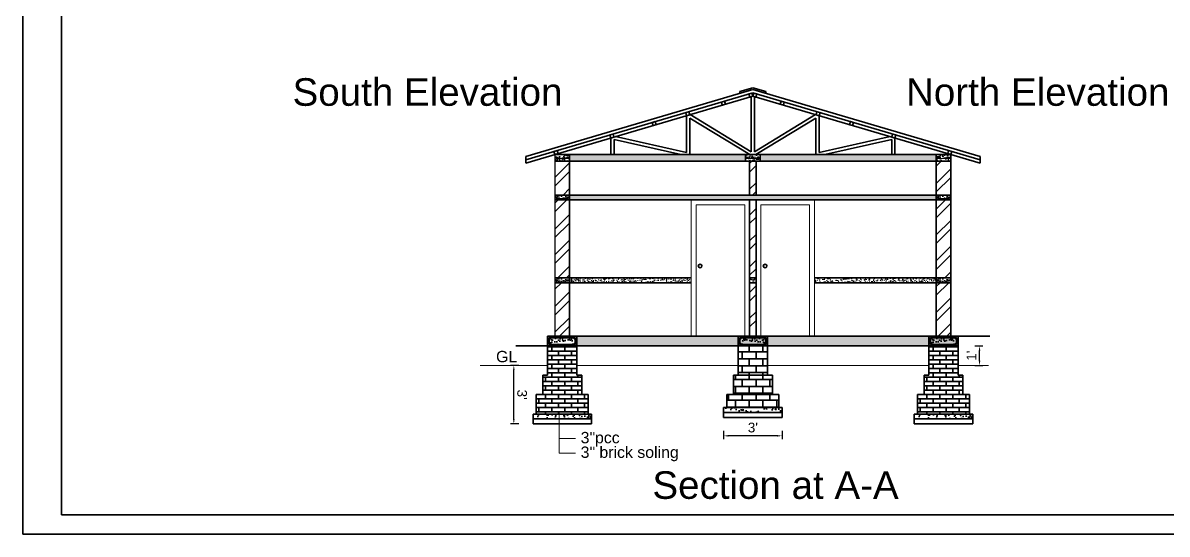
# Model space of a CAD drawing. Header units: inches. Extents: x 352533 to 378079, y -36324 to -23949.
# Drawn here: x 363425 to 364130, y -33596 to -33281 of the extents above; entities that cross this region are included whole.
import ezdxf

# ---------------------------------------------------------------- set-up
doc = ezdxf.new("R2010")
doc.units = ezdxf.units.IN
doc.header["$LTSCALE"] = 2
doc.header["$MEASUREMENT"] = 0
doc.header["$PDMODE"] = 34
doc.layers.get('0').update_dxf_attribs({"linetype": 'CONTINUOUS'})
doc.layers.get('DEFPOINTS').update_dxf_attribs({"color": 141, "linetype": 'CONTINUOUS'})
for name, color, linetype, lineweight in [('door', 20, 'CONTINUOUS', 35), ('steps', 253, 'CONTINUOUS', 20), ('WALL - A', 1, 'CONTINUOUS', 40)]:
    doc.layers.add(name, color=color, linetype=linetype, lineweight=lineweight)
doc.layers.add('Normal Wall', color=7, linetype='CONTINUOUS', lineweight=35, true_color=0xffaf89)
doc.styles.add('Lettring Text', font='arial.ttf')
doc.styles.get("Standard").update_dxf_attribs({"font": 'ARIALN.TTF'})
doc.dimstyles.new('Copy of Standard', dxfattribs={"dimtxt": 6, "dimasz": 2.875, "dimexe": 2, "dimexo": 4, "dimgap": 2, "dimtad": 1, "dimdec": 0, "dimrnd": 1, "dimzin": 0, "dimdsep": 46, "dimlunit": 4, "dimtxsty": 'Lettring Text', "dimcen": 0.1, "dimclrd": 7, "dimclre": 7, "dimclrt": 7, "dimazin": 0, "dimtfac": 0.645, "dimtdec": 0, "dimtmove": 1, "dimatfit": 0, "dimfxl": 3, "dimfxlon": 1, "dimtfillclr": 256, "dimtolj": 1, "dimtzin": 0, "dimlwd": -1, "dimlwe": -1, "dimarcsym": 2})
pattern_1 = [(50, (-55.0174, -4081.9103), (3.586300913, -0.313760675), [0.375, -4.125]), (355, (-55.0174, -4081.9103), (-0.693756668, 3.76096067), [0.3, -3.3]), (100.4514445, (-54.7186, -4081.9365), (2.892544234, 3.447199955), [0.31870096, -3.50571056]), (46.1842, (-55.0174, -4080.9103), (5.336206653, -0.827596404), [0.5625, -6.1875]), (96.6356355, (-54.573, -4080.9793), (4.67330973, 4.870593004), [0.47805171, -5.2585688]), (351.184164, (-55.0174, -4080.9103), (4.673309725, 4.870593), [0.45, -4.950000005]), (21, (-54.5174, -4081.1603), (2.98453526, -2.013094453), [0.375, -4.125]), (326, (-54.5174, -4081.1603), (1.21657666, 3.625750225), [0.3, -3.3]), (71.4514447, (-54.2687, -4081.328), (4.201111884, 1.612655764), [0.31870095, -3.50571056]), (37.5, (-55.0174, -4081.9103), (0.0607992766, 1.664469269), [0, -3.26, 0, -3.35, 0, -3.3125]), (7.5, (-55.0174, -4081.9103), (1.315347687, 1.972058559), [0, -1.91, 0, -3.185, 0, -1.2625]), (327.5, (-56.1324, -4081.9103), (2.669112181, -0.1127743587), [0, -1.25, 0, -3.9, 0, -5.175]), (317.5, (-56.6324, -4081.9103), (2.915930847, 0.500524912), [0, -1.625, 0, -2.59, 0, -3.675])]
pattern_2 = [(45, (-55.017, -4081.91), (-7.9549513, 7.9549513), []), (45, (-49.714, -4081.91), (-7.9549513, 7.9549513), [])]
pattern_3 = [(50, (299428.989, 83038.296), (5.73808146, -0.50201708), [0.6, -6.6]), (355, (299428.989, 83038.296), (-1.11001067, 6.01753707), [0.48, -5.28]), (100.4514, (299429.4673, 83038.254), (4.62807505, 5.51551634), [0.50992152, -5.6091369]), (46.1842, (299428.989, 83039.896), (8.5379284, -1.3241521), [0.9, -9.9]), (96.6356, (299429.701, 83039.786), (7.47730164, 7.79294297), [0.7648823, -8.413704]), (351.1842, (299428.989, 83039.896), (7.47729556, 7.7929488), [0.72, -7.92]), (21, (299429.789, 83039.496), (4.77525642, -3.22095113), [0.6, -6.6]), (326, (299429.789, 83039.496), (1.94652266, 5.80120036), [0.48, -5.28]), (71.4514, (299430.187, 83039.2276), (6.72178103, 2.58024397), [0.50992152, -5.6091369]), (37.5, (299428.9891, 83038.296), (0.097278843, 2.66315083), [0, -5.216, 0, -5.36, 0, -5.3]), (7.5, (299428.989, 83038.296), (2.1045563, 3.155293695), [0, -3.056, 0, -5.096, 0, -2.02]), (327.5, (299427.2051, 83038.296), (4.27057949, -0.180438974), [0, -2, 0, -6.24, 0, -8.28]), (317.5, (299426.405, 83038.296), (4.66548935, 0.80083986), [0, -2.6, 0, -4.144, 0, -5.88])]
pattern_4 = [(50, (299663.989, 83038.296), (5.73808146, -0.50201708), [0.6, -6.6]), (355, (299663.989, 83038.296), (-1.11001067, 6.01753707), [0.48, -5.28]), (100.4514, (299664.4673, 83038.254), (4.62807505, 5.51551634), [0.50992152, -5.6091369]), (46.1842, (299663.989, 83039.896), (8.5379284, -1.3241521), [0.9, -9.9]), (96.6356, (299664.701, 83039.786), (7.47730164, 7.79294297), [0.7648823, -8.413704]), (351.1842, (299663.989, 83039.896), (7.47729556, 7.7929488), [0.72, -7.92]), (21, (299664.789, 83039.496), (4.77525642, -3.22095113), [0.6, -6.6]), (326, (299664.789, 83039.496), (1.94652266, 5.80120036), [0.48, -5.28]), (71.4514, (299665.187, 83039.2276), (6.72178103, 2.58024397), [0.50992152, -5.6091369]), (37.5, (299663.9891, 83038.296), (0.097278843, 2.66315083), [0, -5.216, 0, -5.36, 0, -5.3]), (7.5, (299663.989, 83038.296), (2.1045563, 3.155293695), [0, -3.056, 0, -5.096, 0, -2.02]), (327.5, (299662.2051, 83038.296), (4.27057949, -0.180438974), [0, -2, 0, -6.24, 0, -8.28]), (317.5, (299661.405, 83038.296), (4.66548935, 0.80083986), [0, -2.6, 0, -4.144, 0, -5.88])]
pattern_5 = [(130, (428202.983, 83038.296), (-5.73808146, -0.50201708), [0.6, -6.6]), (185, (428202.983, 83038.296), (1.11001067, 6.01753707), [0.48, -5.28]), (79.5486, (428202.505, 83038.254), (-4.62807505, 5.51551634), [0.50992152, -5.6091369]), (133.8158, (428202.983, 83039.896), (-8.5379284, -1.3241521), [0.9, -9.9]), (83.3644, (428202.271, 83039.786), (-7.47730164, 7.79294297), [0.7648823, -8.413704]), (188.8158, (428202.983, 83039.896), (-7.47729556, 7.7929488), [0.72, -7.92]), (159, (428202.183, 83039.496), (-4.77525642, -3.22095113), [0.6, -6.6]), (214, (428202.183, 83039.496), (-1.94652266, 5.80120036), [0.48, -5.28]), (108.5486, (428201.785, 83039.2276), (-6.72178103, 2.58024397), [0.50992152, -5.6091369]), (142.5, (428202.983, 83038.296), (-0.097278843, 2.66315083), [0, -5.216, 0, -5.36, 0, -5.3]), (172.5, (428202.983, 83038.296), (-2.1045563, 3.155293695), [0, -3.056, 0, -5.096, 0, -2.02]), (212.5, (428204.767, 83038.296), (-4.27057949, -0.180438974), [0, -2, 0, -6.24, 0, -8.28]), (222.5, (428205.567, 83038.296), (-4.66548935, 0.80083986), [0, -2.6, 0, -4.144, 0, -5.88])]
pattern_6 = [(0, (396070.4567, 45778.9307), (0, 4.25), []), (90, (396070.457, 45778.931), (-8.5, 5e-16), [4.25, -4.25]), (90, (396074.707, 45778.931), (-8.5, 5e-16), [-4.25, 4.25])]

# ---------------------------------------------------------------- blocks, each defined once
blk = doc.blocks.new('*D89')
at = {"color": 7, "transparency": 16777216}
for p, q in [((363730.42, -33491.93), (363725.42, -33491.93)), ((363727.42, -33525.05), (363727.42, -33494.81)), ((363730.42, -33527.93), (363725.42, -33527.93))]:
    blk.add_line(p, q, dxfattribs=at)
at = {"color": 7, "linetype": 'ByBlock', "transparency": 16777216}
for points in [[(363727.9, -33494.81), (363726.94, -33494.81), (363727.42, -33491.93)], [(363727.9, -33525.05), (363726.94, -33525.05), (363727.42, -33527.93)]]:
    blk.add_solid(points, dxfattribs=at)
at = {"layer": 'DEFPOINTS', "color": 0, "linetype": 'ByBlock', "transparency": 16777216}
for p in [(363727.42, -33491.93), (363739.24, -33491.93), (363739.24, -33527.93)]:
    blk.add_point(p, dxfattribs=at)
at = {"color": 7, "linetype": 'ByBlock', "lineweight": 5, "transparency": 16777216, "insert": (363732.49, -33509.93), "char_height": 6, "attachment_point": 5, "rotation": 270.00118, "style": 'Lettring Text'}
blk.add_mtext("\\A1;3'", dxfattribs=at)
blk = doc.blocks.new('*D90')
at = {"color": 7, "transparency": 16777216}
for p, q in [((364011.45, -33479.93), (364016.45, -33479.93)), ((364014.45, -33489.06), (364014.45, -33482.8)), ((364011.45, -33491.93), (364016.45, -33491.93))]:
    blk.add_line(p, q, dxfattribs=at)
at = {"color": 7, "linetype": 'ByBlock', "transparency": 16777216}
for points in [[(364013.97, -33482.8), (364014.93, -33482.8), (364014.45, -33479.93)], [(364013.97, -33489.06), (364014.93, -33489.06), (364014.45, -33491.93)]]:
    blk.add_solid(points, dxfattribs=at)
at = {"layer": 'DEFPOINTS', "color": 0, "linetype": 'ByBlock', "transparency": 16777216}
for p in [(364001.24, -33479.93), (364014.45, -33479.93), (364001.24, -33491.93)]:
    blk.add_point(p, dxfattribs=at)
at = {"color": 7, "linetype": 'ByBlock', "lineweight": 5, "transparency": 16777216, "insert": (364009.44, -33485.93), "char_height": 6, "attachment_point": 5, "rotation": 90, "style": 'Lettring Text'}
blk.add_mtext("\\A1;1'", dxfattribs=at)
blk = doc.blocks.new('*D88')
at = {"color": 7, "transparency": 16777216}
for p, q in [((363856.74, -33532.31), (363856.74, -33537.31)), ((363892.74, -33532.31), (363892.74, -33537.31)), ((363889.86, -33535.31), (363859.61, -33535.31))]:
    blk.add_line(p, q, dxfattribs=at)
at = {"color": 7, "linetype": 'ByBlock', "transparency": 16777216}
for points in [[(363859.61, -33534.83), (363859.61, -33535.79), (363856.74, -33535.31)], [(363889.86, -33534.83), (363889.86, -33535.79), (363892.74, -33535.31)]]:
    blk.add_solid(points, dxfattribs=at)
at = {"layer": 'DEFPOINTS', "color": 0, "linetype": 'ByBlock', "transparency": 16777216}
for p in [(363856.74, -33523.93), (363892.74, -33523.93), (363856.74, -33535.31)]:
    blk.add_point(p, dxfattribs=at)
at = {"color": 7, "linetype": 'ByBlock', "lineweight": 5, "transparency": 16777216, "insert": (363874.74, -33530.25), "char_height": 6, "attachment_point": 5, "style": 'Lettring Text'}
blk.add_mtext("\\A1;3'", dxfattribs=at)

msp = doc.modelspace()

# ---------------------------------------------------------------- hatches: boundary and pattern name
at = {"linetype": 'ByBlock', "lineweight": 5}
h = msp.add_hatch(dxfattribs=at)
h.set_pattern_fill('AR-CONC', scale=0.5, style=0)
h.set_pattern_definition(pattern_1)
h.paths.add_polyline_path([(363761.74, -33361.93), (363752.74, -33361.93), (363752.74, -33365.93), (363761.74, -33365.93)])
h.paths.add_polyline_path([(363760.67, -33364.44, -0.424176), (363760.16, -33363.94, -1), (363761.15, -33363.94, -0.404321), (363760.67, -33364.44), (363753.84, -33364.44, -0.424176), (363753.32, -33363.94, -1), (363754.31, -33363.94, -0.404321), (363753.84, -33364.44)], flags=16)
h = msp.add_hatch(color=7, dxfattribs=at)
h.paths.add_polyline_path([(363753.32, -33363.94, -0.414214), (363753.82, -33363.45), (363753.99, -33363.48, -0.315664), (363754.31, -33363.94, -1)])
h.paths.add_polyline_path([(363760.48, -33363.48), (363760.65, -33363.45, -0.414214), (363761.15, -33363.94, -0.404321), (363760.67, -33364.44), (363760.64, -33364.44, -0.404321), (363760.16, -33363.94, -0.315664)])
h = msp.add_hatch(dxfattribs=at)
h.set_pattern_fill('AR-CONC', scale=0.5, style=0)
h.set_pattern_definition(pattern_1)
h.paths.add_polyline_path([(363870.24, -33361.93), (363761.74, -33361.93), (363761.74, -33365.93), (363870.24, -33365.93)])
h = msp.add_hatch(dxfattribs=at)
h.set_pattern_fill('AR-CONC', scale=0.5, style=0)
h.set_pattern_definition(pattern_1)
h.paths.add_polyline_path([(363879.24, -33361.93), (363870.24, -33361.93), (363870.24, -33365.93), (363879.24, -33365.93)])
h.paths.add_polyline_path([(363878.17, -33364.44, -0.424176), (363877.66, -33363.94, -1), (363878.65, -33363.94, -0.404321), (363878.17, -33364.44), (363871.34, -33364.44, -0.424176), (363870.82, -33363.94, -1), (363871.81, -33363.94, -0.404321), (363871.34, -33364.44)], flags=16)
h = msp.add_hatch(color=7, dxfattribs=at)
h.paths.add_polyline_path([(363870.82, -33363.94, -0.414214), (363871.32, -33363.45), (363871.49, -33363.48, -0.315664), (363871.81, -33363.94, -1)])
h.paths.add_polyline_path([(363877.98, -33363.48), (363878.15, -33363.45, -0.414214), (363878.65, -33363.94, -0.404321), (363878.17, -33364.44), (363878.14, -33364.44, -0.404321), (363877.66, -33363.94, -0.315664)])
h = msp.add_hatch(dxfattribs=at)
h.set_pattern_fill('AR-CONC', scale=0.5, style=0)
h.set_pattern_definition(pattern_1)
h.paths.add_polyline_path([(363987.74, -33365.93), (363987.74, -33361.93), (363879.24, -33361.93), (363879.24, -33365.93)])
h = msp.add_hatch(dxfattribs=at)
h.set_pattern_fill('AR-CONC', scale=0.5, style=0)
h.set_pattern_definition(pattern_1)
h.paths.add_polyline_path([(363996.74, -33361.93), (363987.74, -33361.93), (363987.74, -33365.93), (363996.74, -33365.93)])
h.paths.add_polyline_path([(363995.67, -33364.44, -0.424176), (363995.16, -33363.94, -1), (363996.15, -33363.94, -0.404321), (363995.67, -33364.44), (363988.84, -33364.44, -0.424176), (363988.32, -33363.94, -1), (363989.31, -33363.94, -0.404321), (363988.84, -33364.44)], flags=16)
h = msp.add_hatch(color=7, dxfattribs=at)
h.paths.add_polyline_path([(363988.32, -33363.94, -0.414214), (363988.82, -33363.45), (363988.99, -33363.48, -0.315664), (363989.31, -33363.94, -1)])
h.paths.add_polyline_path([(363995.48, -33363.48), (363995.65, -33363.45, -0.414214), (363996.15, -33363.94, -0.404321), (363995.67, -33364.44), (363995.64, -33364.44, -0.404321), (363995.16, -33363.94, -0.315664)])
h = msp.add_hatch(dxfattribs=at)
h.set_pattern_fill('AR-CONC', scale=0.5, style=0)
h.set_pattern_definition([(50, (317513.8108, 35417.825), (3.58630091, -0.31376067), [0.375, -4.125]), (355, (317513.8108, 35417.825), (-0.69375667, 3.76096067), [0.3, -3.3]), (100.4514, (317514.1097, 35417.799), (2.89254691, 3.44719771), [0.31870095, -3.50571056]), (46.1842, (317513.811, 35418.825), (5.33620524, -0.82759507), [0.5625, -6.1875]), (96.6356, (317514.2555, 35418.756), (4.67331353, 4.87058935), [0.47805144, -5.258565]), (351.1842, (317513.811, 35418.825), (4.67330973, 4.870593), [0.45, -4.95]), (21, (317514.3108, 35418.575), (2.98453526, -2.01309445), [0.375, -4.125]), (326, (317514.3108, 35418.575), (1.21657666, 3.62575023), [0.3, -3.3]), (71.4514, (317514.5595, 35418.4072), (4.20111314, 1.61265248), [0.31870095, -3.50571056]), (37.5, (317513.8108, 35417.825), (0.060799277, 1.66446927), [0, -3.26, 0, -3.35, 0, -3.3125]), (7.5, (317513.8108, 35417.825), (1.315347687, 1.97205856), [0, -1.91, 0, -3.185, 0, -1.2625]), (327.5, (317512.6958, 35417.825), (2.66911218, -0.112774359), [0, -1.25, 0, -3.9, 0, -5.175]), (317.5, (317512.1958, 35417.825), (2.91593085, 0.50052491), [0, -1.625, 0, -2.59, 0, -3.675])])
h.paths.add_polyline_path([(363761.74, -33386.93), (363752.74, -33386.93), (363752.74, -33389.93), (363761.74, -33389.93)])
h.paths.add_polyline_path([(363760.64, -33389.06, -0.404321), (363760.16, -33388.57, -1), (363761.15, -33388.57, -0.424176), (363760.64, -33389.06), (363753.84, -33389.06, -0.424176), (363753.32, -33388.57, -1), (363754.31, -33388.57, -0.404321), (363753.84, -33389.06)], flags=16)
h = msp.add_hatch(color=7, dxfattribs=at)
h.paths.add_polyline_path([(363761.15, -33388.57, 0.414214), (363760.65, -33388.07), (363760.48, -33388.1, 0.315664), (363760.16, -33388.57, 1)])
h.paths.add_polyline_path([(363753.99, -33388.1), (363753.82, -33388.07, 0.414214), (363753.32, -33388.57, 0.404321), (363753.8, -33389.06), (363753.84, -33389.06, 0.404321), (363754.31, -33388.57, 0.315664)])
h = msp.add_hatch(dxfattribs=at)
h.set_pattern_fill('AR-CONC', scale=0.5, style=0)
h.set_pattern_definition(pattern_1)
h.paths.add_polyline_path([(363987.74, -33389.93), (363987.74, -33386.93), (363761.74, -33386.93), (363761.74, -33389.93)])
h = msp.add_hatch(dxfattribs=at)
h.set_pattern_fill('AR-CONC', scale=0.5, style=0)
h.set_pattern_definition([(50, (317748.8108, 35417.825), (3.58630091, -0.31376067), [0.375, -4.125]), (355, (317748.8108, 35417.825), (-0.69375667, 3.76096067), [0.3, -3.3]), (100.4514, (317749.1097, 35417.799), (2.89254691, 3.44719771), [0.31870095, -3.50571056]), (46.1842, (317748.811, 35418.825), (5.33620524, -0.82759507), [0.5625, -6.1875]), (96.6356, (317749.2555, 35418.756), (4.67331353, 4.87058935), [0.47805144, -5.258565]), (351.1842, (317748.811, 35418.825), (4.67330973, 4.870593), [0.45, -4.95]), (21, (317749.3108, 35418.575), (2.98453526, -2.01309445), [0.375, -4.125]), (326, (317749.3108, 35418.575), (1.21657666, 3.62575023), [0.3, -3.3]), (71.4514, (317749.5595, 35418.4072), (4.20111314, 1.61265248), [0.31870095, -3.50571056]), (37.5, (317748.8108, 35417.825), (0.060799277, 1.66446927), [0, -3.26, 0, -3.35, 0, -3.3125]), (7.5, (317748.8108, 35417.825), (1.315347687, 1.97205856), [0, -1.91, 0, -3.185, 0, -1.2625]), (327.5, (317747.6958, 35417.825), (2.66911218, -0.112774359), [0, -1.25, 0, -3.9, 0, -5.175]), (317.5, (317747.1958, 35417.825), (2.91593085, 0.50052491), [0, -1.625, 0, -2.59, 0, -3.675])])
h.paths.add_polyline_path([(363996.74, -33386.93), (363987.74, -33386.93), (363987.74, -33389.93), (363996.74, -33389.93)])
h.paths.add_polyline_path([(363995.64, -33389.06, -0.404321), (363995.16, -33388.57, -1), (363996.15, -33388.57, -0.424176), (363995.64, -33389.06), (363988.84, -33389.06, -0.424176), (363988.32, -33388.57, -1), (363989.31, -33388.57, -0.404321), (363988.84, -33389.06)], flags=16)
h = msp.add_hatch(color=7, dxfattribs=at)
h.paths.add_polyline_path([(363996.15, -33388.57, 0.414214), (363995.65, -33388.07), (363995.48, -33388.1, 0.315664), (363995.16, -33388.57, 1)])
h.paths.add_polyline_path([(363988.99, -33388.1), (363988.82, -33388.07, 0.414214), (363988.32, -33388.57, 0.404321), (363988.8, -33389.06), (363988.84, -33389.06, 0.404321), (363989.31, -33388.57, 0.315664)])
h = msp.add_hatch(dxfattribs=at)
h.set_pattern_fill('AR-CONC', scale=0.5, style=0)
h.set_pattern_definition([(50, (317513.8108, 35366.825), (3.58630091, -0.31376067), [0.375, -4.125]), (355, (317513.8108, 35366.825), (-0.69375667, 3.76096067), [0.3, -3.3]), (100.4514, (317514.1097, 35366.799), (2.89254691, 3.44719771), [0.31870095, -3.50571056]), (46.1842, (317513.811, 35367.825), (5.33620524, -0.82759507), [0.5625, -6.1875]), (96.6356, (317514.2555, 35367.756), (4.67331353, 4.87058935), [0.47805144, -5.258565]), (351.1842, (317513.811, 35367.825), (4.67330973, 4.870593), [0.45, -4.95]), (21, (317514.3108, 35367.575), (2.98453526, -2.01309445), [0.375, -4.125]), (326, (317514.3108, 35367.575), (1.21657666, 3.62575023), [0.3, -3.3]), (71.4514, (317514.5595, 35367.4072), (4.20111314, 1.61265248), [0.31870095, -3.50571056]), (37.5, (317513.8108, 35366.825), (0.060799277, 1.66446927), [0, -3.26, 0, -3.35, 0, -3.3125]), (7.5, (317513.8108, 35366.825), (1.315347687, 1.97205856), [0, -1.91, 0, -3.185, 0, -1.2625]), (327.5, (317512.6958, 35366.825), (2.66911218, -0.112774359), [0, -1.25, 0, -3.9, 0, -5.175]), (317.5, (317512.1958, 35366.825), (2.91593085, 0.50052491), [0, -1.625, 0, -2.59, 0, -3.675])])
h.paths.add_polyline_path([(363761.74, -33437.93), (363752.74, -33437.93), (363752.74, -33440.93), (363761.74, -33440.93)])
h.paths.add_polyline_path([(363760.64, -33440.06, -0.404321), (363760.16, -33439.57, -1), (363761.15, -33439.57, -0.424176), (363760.64, -33440.06), (363753.84, -33440.06, -0.424176), (363753.32, -33439.57, -1), (363754.31, -33439.57, -0.404321), (363753.84, -33440.06)], flags=16)
h = msp.add_hatch(color=7, dxfattribs=at)
h.paths.add_polyline_path([(363761.15, -33439.57, 0.414214), (363760.65, -33439.07), (363760.48, -33439.1, 0.315664), (363760.16, -33439.57, 1)])
h.paths.add_polyline_path([(363753.99, -33439.1), (363753.82, -33439.07, 0.414214), (363753.32, -33439.57, 0.404321), (363753.8, -33440.06), (363753.84, -33440.06, 0.404321), (363754.31, -33439.57, 0.315664)])
h = msp.add_hatch(dxfattribs=at)
h.set_pattern_fill('AR-CONC', scale=0.5, style=0)
h.set_pattern_definition(pattern_1)
h.paths.add_polyline_path([(363836.74, -33440.93), (363836.74, -33437.93), (363761.74, -33437.93), (363761.74, -33440.93)])
h = msp.add_hatch(dxfattribs=at)
h.set_pattern_fill('AR-CONC', scale=0.5, style=0)
h.set_pattern_definition(pattern_1)
h.paths.add_polyline_path([(363876.74, -33440.93), (363876.74, -33437.93), (363872.74, -33437.93), (363872.74, -33440.93)])
h = msp.add_hatch(dxfattribs=at)
h.set_pattern_fill('AR-CONC', scale=0.5, style=0)
h.set_pattern_definition(pattern_1)
h.paths.add_polyline_path([(363912.74, -33437.93), (363912.74, -33440.93), (363987.74, -33440.93), (363987.74, -33437.93)])
h = msp.add_hatch(dxfattribs=at)
h.set_pattern_fill('AR-CONC', scale=0.5, style=0)
h.set_pattern_definition([(50, (317748.8108, 35366.825), (3.58630091, -0.31376067), [0.375, -4.125]), (355, (317748.8108, 35366.825), (-0.69375667, 3.76096067), [0.3, -3.3]), (100.4514, (317749.1097, 35366.799), (2.89254691, 3.44719771), [0.31870095, -3.50571056]), (46.1842, (317748.811, 35367.825), (5.33620524, -0.82759507), [0.5625, -6.1875]), (96.6356, (317749.2555, 35367.756), (4.67331353, 4.87058935), [0.47805144, -5.258565]), (351.1842, (317748.811, 35367.825), (4.67330973, 4.870593), [0.45, -4.95]), (21, (317749.3108, 35367.575), (2.98453526, -2.01309445), [0.375, -4.125]), (326, (317749.3108, 35367.575), (1.21657666, 3.62575023), [0.3, -3.3]), (71.4514, (317749.5595, 35367.4072), (4.20111314, 1.61265248), [0.31870095, -3.50571056]), (37.5, (317748.8108, 35366.825), (0.060799277, 1.66446927), [0, -3.26, 0, -3.35, 0, -3.3125]), (7.5, (317748.8108, 35366.825), (1.315347687, 1.97205856), [0, -1.91, 0, -3.185, 0, -1.2625]), (327.5, (317747.6958, 35366.825), (2.66911218, -0.112774359), [0, -1.25, 0, -3.9, 0, -5.175]), (317.5, (317747.1958, 35366.825), (2.91593085, 0.50052491), [0, -1.625, 0, -2.59, 0, -3.675])])
h.paths.add_polyline_path([(363996.74, -33437.93), (363987.74, -33437.93), (363987.74, -33440.93), (363996.74, -33440.93)])
h.paths.add_polyline_path([(363995.64, -33440.06, -0.404321), (363995.16, -33439.57, -1), (363996.15, -33439.57, -0.424176), (363995.64, -33440.06), (363988.84, -33440.06, -0.424176), (363988.32, -33439.57, -1), (363989.31, -33439.57, -0.404321), (363988.84, -33440.06)], flags=16)
h = msp.add_hatch(color=7, dxfattribs=at)
h.paths.add_polyline_path([(363996.15, -33439.57, 0.414214), (363995.65, -33439.07), (363995.48, -33439.1, 0.315664), (363995.16, -33439.57, 1)])
h.paths.add_polyline_path([(363988.99, -33439.1), (363988.82, -33439.07, 0.414214), (363988.32, -33439.57, 0.404321), (363988.8, -33440.06), (363988.84, -33440.06, 0.404321), (363989.31, -33439.57, 0.315664)])
at = {"layer": 'door', "ltscale": 0.5}
h = msp.add_hatch(dxfattribs=at)
h.set_pattern_fill('AR-CONC', color=256, scale=0.8, style=0)
h.set_pattern_definition(pattern_3)
h.paths.add_polyline_path([(363766.24, -33473.93), (363748.24, -33473.93), (363748.24, -33479.93), (363766.24, -33479.93), (363766.24, -33474.88)])
h.paths.add_polyline_path([(363765.24, -33474.88), (363765.24, -33478.93), (363749.24, -33478.93), (363749.24, -33474.88), (363749.54, -33474.88, -0.049683), (363749.6, -33474.88)], flags=16)
h.paths.add_polyline_path([(363765.23, -33475.21, -1), (363764.56, -33475.21, -1)], flags=0)
h.paths.add_polyline_path([(363765.24, -33478.59, -1), (363764.57, -33478.59, -1)], flags=16)
h.paths.add_polyline_path([(363749.91, -33478.59, -1), (363749.24, -33478.59, -1)], flags=16)
h = msp.add_hatch(dxfattribs=at)
h.set_pattern_fill('AR-CONC', color=256, scale=0.8, style=0)
h.set_pattern_definition(pattern_3)
h.paths.add_polyline_path([(363765.24, -33474.88), (363749.24, -33474.88), (363749.24, -33478.93), (363765.24, -33478.93)])
h = msp.add_hatch(color=256, dxfattribs=at)
h.paths.add_polyline_path([(363749.91, -33475.21, 0.385424), (363749.6, -33474.88), (363749.54, -33474.88, 0.385424), (363749.24, -33475.21, 1)])
h.paths.add_polyline_path([(363749.24, -33478.59, 1), (363749.91, -33478.59, 1)])
h.paths.add_polyline_path([(363764.56, -33475.21, 1), (363765.23, -33475.21, 1)])
h.paths.add_polyline_path([(363764.57, -33478.59, 1), (363765.24, -33478.59, 1)])
h = msp.add_hatch(dxfattribs=at)
h.set_pattern_fill('AR-CONC', color=256, scale=0.8, style=0)
h.set_pattern_definition(pattern_5)
h.paths.add_polyline_path([(363883.74, -33473.93), (363883.74, -33479.93), (363865.74, -33479.93), (363865.74, -33474.88), (363865.74, -33473.93)])
h.paths.add_polyline_path([(363882.74, -33478.93), (363882.74, -33474.88), (363882.43, -33474.88, 0.049683), (363882.37, -33474.88), (363866.74, -33474.88), (363866.74, -33478.93)], flags=16)
h.paths.add_polyline_path([(363867.41, -33475.21, 1), (363866.74, -33475.21, 1)], flags=0)
h.paths.add_polyline_path([(363867.41, -33478.59, 1), (363866.74, -33478.59, 1)], flags=16)
h.paths.add_polyline_path([(363882.74, -33478.59, 1), (363882.07, -33478.59, 1)], flags=16)
h = msp.add_hatch(dxfattribs=at)
h.set_pattern_fill('AR-CONC', color=256, scale=0.8, style=0)
h.set_pattern_definition(pattern_5)
h.paths.add_polyline_path([(363866.74, -33474.88), (363882.74, -33474.88), (363882.74, -33478.93), (363866.74, -33478.93)])
h = msp.add_hatch(dxfattribs=at)
h.set_pattern_fill('AR-CONC', color=256, scale=0.8, style=0)
h.set_pattern_definition(pattern_4)
h.paths.add_polyline_path([(364001.24, -33473.93), (363983.24, -33473.93), (363983.24, -33479.93), (364001.24, -33479.93), (364001.24, -33474.88)])
h.paths.add_polyline_path([(364000.24, -33474.88), (364000.24, -33478.93), (363984.24, -33478.93), (363984.24, -33474.88), (363984.54, -33474.88, -0.049683), (363984.6, -33474.88)], flags=16)
h.paths.add_polyline_path([(364000.23, -33475.21, -1), (363999.56, -33475.21, -1)], flags=0)
h.paths.add_polyline_path([(364000.24, -33478.59, -1), (363999.57, -33478.59, -1)], flags=16)
h.paths.add_polyline_path([(363984.91, -33478.59, -1), (363984.24, -33478.59, -1)], flags=16)
h = msp.add_hatch(dxfattribs=at)
h.set_pattern_fill('AR-CONC', color=256, scale=0.8, style=0)
h.set_pattern_definition(pattern_4)
h.paths.add_polyline_path([(364000.24, -33474.88), (363984.24, -33474.88), (363984.24, -33478.93), (364000.24, -33478.93)])
h = msp.add_hatch(color=256, dxfattribs=at)
h.paths.add_polyline_path([(363984.91, -33475.21, 0.385424), (363984.6, -33474.88), (363984.54, -33474.88, 0.385424), (363984.24, -33475.21, 1)])
h.paths.add_polyline_path([(363984.24, -33478.59, 1), (363984.91, -33478.59, 1)])
h.paths.add_polyline_path([(363999.56, -33475.21, 1), (364000.23, -33475.21, 1)])
h.paths.add_polyline_path([(363999.57, -33478.59, 1), (364000.24, -33478.59, 1)])
h = msp.add_hatch(dxfattribs=at)
h.set_pattern_fill('AR-BRSTD', color=256)
h.set_pattern_definition([(0, (208354.9151, -6586.4984), (0, 2.667), []), (90, (208354.915, -6586.4984), (-4, 2.667), [2.667, -2.667])])
h.paths.add_polyline_path([(363766.24, -33479.93), (363748.24, -33479.93), (363748.24, -33497.93), (363766.24, -33497.93)])
h.paths.add_polyline_path([(363769.24, -33497.93), (363745.24, -33497.93), (363745.24, -33509.93), (363766.24, -33509.93), (363769.24, -33509.93)])
h.paths.add_polyline_path([(363773.24, -33509.93), (363766.24, -33509.93), (363745.24, -33509.93), (363741.24, -33509.93), (363741.24, -33521.93), (363773.24, -33521.93)])
h = msp.add_hatch(dxfattribs=at)
h.set_pattern_fill('BRICK', color=256, scale=17, style=0)
h.set_pattern_definition(pattern_6)
h.paths.add_polyline_path([(363862.74, -33497.93), (363886.74, -33497.93), (363886.74, -33509.93), (363865.74, -33509.93), (363862.74, -33509.93)])
h.paths.add_polyline_path([(363865.74, -33479.93), (363883.74, -33479.93), (363883.74, -33485.93), (363883.74, -33497.93), (363865.74, -33497.93)])
h = msp.add_hatch(dxfattribs=at)
h.set_pattern_fill('AR-BRSTD', color=256)
h.set_pattern_definition([(0, (208589.9151, -6586.4984), (0, 2.667), []), (90, (208589.915, -6586.4984), (-4, 2.667), [2.667, -2.667])])
h.paths.add_polyline_path([(364001.24, -33479.93), (363983.24, -33479.93), (363983.24, -33497.93), (364001.24, -33497.93)])
h.paths.add_polyline_path([(364004.24, -33497.93), (363980.24, -33497.93), (363980.24, -33509.93), (364001.24, -33509.93), (364004.24, -33509.93)])
h.paths.add_polyline_path([(364008.24, -33509.93), (364001.24, -33509.93), (363980.24, -33509.93), (363976.24, -33509.93), (363976.24, -33521.93), (364008.24, -33521.93)])
h = msp.add_hatch(dxfattribs=at)
h.set_pattern_fill('BRICK', color=256, scale=17, style=0)
h.set_pattern_definition(pattern_6)
h.paths.add_polyline_path([(363858.74, -33509.93), (363890.74, -33509.93), (363890.74, -33517.93), (363858.74, -33517.93)])
h = msp.add_hatch(dxfattribs=at)
h.set_pattern_fill('AR-CONC', color=256, style=0)
h.set_pattern_definition([(130, (368456.4755, 34924.9547), (-7.17260183, -0.62752135), [0.75, -8.25]), (185, (368456.4755, 34924.955), (1.3875133, 7.5219213), [0.6, -6.6]), (79.5486, (368455.878, 34924.9024), (-5.7850938, 6.8943954), [0.6374019, -7.0114211]), (133.8158, (368456.4755, 34926.955), (-10.6724105, -1.6551901), [1.125, -12.375]), (83.3644, (368455.586, 34926.817), (-9.346627, 9.7411787), [0.9561029, -10.51713]), (188.8158, (368456.475, 34926.955), (-9.3466195, 9.741186), [0.9, -9.9]), (159, (368455.4755, 34926.4547), (-5.9690705, -4.0261889), [0.75, -8.25]), (214, (368455.4755, 34926.455), (-2.4331533, 7.25150045), [0.6, -6.6]), (108.5486, (368454.978, 34926.119), (-8.4022263, 3.225305), [0.6374019, -7.0114211]), (142.5, (368456.4755, 34924.9547), (-0.12159855, 3.32893854), [0, -6.52, 0, -6.7, 0, -6.625]), (172.5, (368456.4755, 34924.9547), (-2.63069537, 3.94411712), [0, -3.82, 0, -6.37, 0, -2.525]), (212.5, (368458.7055, 34924.9547), (-5.33822436, -0.22554872), [0, -2.5, 0, -7.8, 0, -10.35]), (222.5, (368459.7055, 34924.9547), (-5.8318617, 1.00104982), [0, -3.25, 0, -5.18, 0, -7.35])])
h.paths.add_polyline_path([(363892.74, -33517.93), (363892.74, -33520.93), (363878.19, -33520.93), (363878.19, -33517.93)])
h.paths.add_polyline_path([(363878.19, -33520.93), (363856.74, -33520.93), (363856.74, -33517.93), (363878.19, -33517.93)])
h = msp.add_hatch(dxfattribs=at)
h.set_pattern_fill('AR-CONC', color=256, style=0)
h.set_pattern_definition([(50, (358989.4966, 34920.9547), (7.17260183, -0.62752135), [0.75, -8.25]), (355, (358989.4966, 34920.955), (-1.3875133, 7.5219213), [0.6, -6.6]), (100.4514, (358990.094, 34920.9024), (5.7850938, 6.8943954), [0.6374019, -7.0114211]), (46.1842, (358989.497, 34922.955), (10.6724105, -1.6551901), [1.125, -12.375]), (96.6356, (358990.386, 34922.817), (9.346627, 9.7411787), [0.9561029, -10.51713]), (351.1842, (358989.497, 34922.955), (9.3466195, 9.741186), [0.9, -9.9]), (21, (358990.4966, 34922.4547), (5.9690705, -4.0261889), [0.75, -8.25]), (326, (358990.4966, 34922.455), (2.4331533, 7.25150045), [0.6, -6.6]), (71.4514, (358990.994, 34922.119), (8.4022263, 3.225305), [0.6374019, -7.0114211]), (37.5, (358989.4966, 34920.9547), (0.12159855, 3.32893854), [0, -6.52, 0, -6.7, 0, -6.625]), (7.5, (358989.4966, 34920.9547), (2.63069537, 3.94411712), [0, -3.82, 0, -6.37, 0, -2.525]), (327.5, (358987.2666, 34920.9547), (5.33822436, -0.22554872), [0, -2.5, 0, -7.8, 0, -10.35]), (317.5, (358986.2666, 34920.9547), (5.8318617, 1.00104982), [0, -3.25, 0, -5.18, 0, -7.35])])
h.paths.add_polyline_path([(363775.24, -33521.93), (363739.24, -33521.93), (363739.24, -33524.93), (363775.24, -33524.93)])
h = msp.add_hatch(dxfattribs=at)
h.set_pattern_fill('AR-CONC', color=256, style=0)
h.set_pattern_definition([(50, (359224.4966, 34920.9547), (7.17260183, -0.62752135), [0.75, -8.25]), (355, (359224.4966, 34920.955), (-1.3875133, 7.5219213), [0.6, -6.6]), (100.4514, (359225.094, 34920.9024), (5.7850938, 6.8943954), [0.6374019, -7.0114211]), (46.1842, (359224.497, 34922.955), (10.6724105, -1.6551901), [1.125, -12.375]), (96.6356, (359225.386, 34922.817), (9.346627, 9.7411787), [0.9561029, -10.51713]), (351.1842, (359224.497, 34922.955), (9.3466195, 9.741186), [0.9, -9.9]), (21, (359225.4966, 34922.4547), (5.9690705, -4.0261889), [0.75, -8.25]), (326, (359225.4966, 34922.455), (2.4331533, 7.25150045), [0.6, -6.6]), (71.4514, (359225.994, 34922.119), (8.4022263, 3.225305), [0.6374019, -7.0114211]), (37.5, (359224.4966, 34920.9547), (0.12159855, 3.32893854), [0, -6.52, 0, -6.7, 0, -6.625]), (7.5, (359224.4966, 34920.9547), (2.63069537, 3.94411712), [0, -3.82, 0, -6.37, 0, -2.525]), (327.5, (359222.2666, 34920.9547), (5.33822436, -0.22554872), [0, -2.5, 0, -7.8, 0, -10.35]), (317.5, (359221.2666, 34920.9547), (5.8318617, 1.00104982), [0, -3.25, 0, -5.18, 0, -7.35])])
h.paths.add_polyline_path([(364010.24, -33521.93), (363974.24, -33521.93), (363974.24, -33524.93), (364010.24, -33524.93)])
at = {"layer": 'steps', "ltscale": 0.3}
h = msp.add_hatch(dxfattribs=at)
h.set_pattern_fill('AR-CONC', scale=0.8, style=0)
h.set_pattern_definition([(50, (363892.236, -33476.926), (5.73808, -0.50202), [0.6, -6.6]), (355, (363892.236, -33476.926), (-1.11, 6.01754), [0.48, -5.28]), (100.4514, (363892.714, -33476.968), (4.62807, 5.51552), [0.50992, -5.60914]), (46.184, (363892.236, -33475.326), (8.53793, -1.32415), [0.9, -9.9]), (96.636, (363892.9475, -33475.436), (7.4773, 7.79295), [0.7649, -8.4137]), (351.184, (363892.236, -33475.326), (7.4773, 7.79295), [0.72, -7.92]), (21, (363893.036, -33475.726), (4.77526, -3.22095), [0.6, -6.6]), (326, (363893.036, -33475.726), (1.94652, 5.8012), [0.48, -5.28]), (71.4514, (363893.434, -33475.9944), (6.72178, 2.58025), [0.50992, -5.60914]), (37.5, (363892.236, -33476.926), (0.09728, 2.66315), [0, -5.216, 0, -5.36, 0, -5.3]), (7.5, (363892.236, -33476.926), (2.104556, 3.155294), [0, -3.056, 0, -5.096, 0, -2.02]), (327.5, (363890.452, -33476.926), (4.27058, -0.18044), [0, -2, 0, -6.24, 0, -8.28]), (317.5, (363889.652, -33476.926), (4.66549, 0.80084), [0, -2.6, 0, -4.144, 0, -5.88])])
h.paths.add_polyline_path([(363883.24, -33473.93), (363766.24, -33473.93), (363766.24, -33479.93), (363883.24, -33479.93)])
h.paths.add_polyline_path([(364001.24, -33473.93), (363883.24, -33473.93), (363883.24, -33479.93), (364001.24, -33479.93)])
at = {"layer": 'WALL - A', "lineweight": 25}
h = msp.add_hatch(dxfattribs=at)
h.set_pattern_fill('ANSI32', color=256, scale=30, style=0)
h.set_pattern_definition(pattern_2)
h.paths.add_polyline_path([(363761.74, -33365.93), (363752.74, -33365.93), (363752.74, -33386.93), (363761.74, -33386.93)])
h = msp.add_hatch(dxfattribs=at)
h.set_pattern_fill('ANSI32', color=256, scale=30, style=0)
h.set_pattern_definition(pattern_2)
h.paths.add_polyline_path([(363876.74, -33365.93), (363872.74, -33365.93), (363872.74, -33386.93), (363876.74, -33386.93)])
h = msp.add_hatch(dxfattribs=at)
h.set_pattern_fill('ANSI32', color=256, scale=30, style=0)
h.set_pattern_definition(pattern_2)
h.paths.add_polyline_path([(363987.74, -33386.93), (363996.74, -33386.93), (363996.74, -33365.93), (363987.74, -33365.93)])
h = msp.add_hatch(dxfattribs=at)
h.set_pattern_fill('ANSI32', color=256, scale=30, style=0)
h.set_pattern_definition(pattern_2)
h.paths.add_polyline_path([(363761.74, -33437.93), (363761.74, -33389.93), (363752.74, -33389.93), (363752.74, -33437.93)])
h = msp.add_hatch(dxfattribs=at)
h.set_pattern_fill('ANSI32', color=256, scale=30, style=0)
h.set_pattern_definition(pattern_2)
h.paths.add_polyline_path([(363876.74, -33389.93), (363872.74, -33389.93), (363872.74, -33437.93), (363876.74, -33437.93)])
h = msp.add_hatch(dxfattribs=at)
h.set_pattern_fill('ANSI32', color=256, scale=30, style=0)
h.set_pattern_definition(pattern_2)
h.paths.add_polyline_path([(363996.74, -33389.93), (363987.74, -33389.93), (363987.74, -33437.93), (363996.74, -33437.93)])
h = msp.add_hatch(dxfattribs=at)
h.set_pattern_fill('ANSI32', color=256, scale=30, style=0)
h.set_pattern_definition(pattern_2)
h.paths.add_polyline_path([(363761.74, -33473.93), (363761.74, -33440.93), (363752.74, -33440.93), (363752.74, -33473.93)])
h = msp.add_hatch(dxfattribs=at)
h.set_pattern_fill('ANSI32', color=256, scale=30, style=0)
h.set_pattern_definition(pattern_2)
h.paths.add_polyline_path([(363876.74, -33440.93), (363872.74, -33440.93), (363872.74, -33473.93), (363876.74, -33473.93)])
h = msp.add_hatch(dxfattribs=at)
h.set_pattern_fill('ANSI32', color=256, scale=30, style=0)
h.set_pattern_definition(pattern_2)
h.paths.add_polyline_path([(363996.74, -33440.93), (363987.74, -33440.93), (363987.74, -33473.93), (363996.74, -33473.93)])

# ---------------------------------------------------------------- linework, layer by layer
at = {"color": 7, "linetype": 'ByBlock', "lineweight": 5}
for p, q in [((363761.74, -33361.93), (363752.74, -33361.93)), ((363753.82, -33363.45), (363755.57, -33363.75)), ((363760.65, -33363.45), (363758.9, -33363.75)), ((363871.32, -33363.45), (363873.07, -33363.75)), ((363878.15, -33363.45), (363876.4, -33363.75)), ((363996.74, -33361.93), (363987.74, -33361.93)), ((363988.82, -33363.45), (363990.57, -33363.75)), ((363995.65, -33363.45), (363993.9, -33363.75)), ((363761.74, -33365.93), (363752.74, -33365.93)), ((363760.67, -33364.44), (363753.82, -33364.44)), ((363878.17, -33364.44), (363871.32, -33364.44)), ((363996.74, -33365.93), (363987.74, -33365.93)), ((363995.67, -33364.44), (363988.82, -33364.44)), ((363752.74, -33386.93), (363761.74, -33386.93)), ((363752.74, -33389.93), (363761.74, -33389.93)), ((363752.74, -33389.93), (363761.74, -33389.93)), ((363753.8, -33389.06), (363760.65, -33389.06)), ((363753.82, -33388.07), (363755.57, -33388.38)), ((363760.65, -33388.07), (363758.9, -33388.38)), ((363987.74, -33386.93), (363996.74, -33386.93)), ((363987.74, -33389.93), (363996.74, -33389.93)), ((363987.74, -33389.93), (363996.74, -33389.93)), ((363988.8, -33389.06), (363995.65, -33389.06)), ((363988.82, -33388.07), (363990.57, -33388.38)), ((363995.65, -33388.07), (363993.9, -33388.38)), ((363752.74, -33437.93), (363761.74, -33437.93)), ((363752.74, -33440.93), (363761.74, -33440.93)), ((363752.74, -33440.93), (363761.74, -33440.93)), ((363753.8, -33440.06), (363760.65, -33440.06)), ((363753.82, -33439.07), (363755.57, -33439.38)), ((363760.65, -33439.07), (363758.9, -33439.38)), ((363987.74, -33437.93), (363996.74, -33437.93)), ((363987.74, -33440.93), (363996.74, -33440.93)), ((363987.74, -33440.93), (363996.74, -33440.93)), ((363988.8, -33440.06), (363995.65, -33440.06)), ((363988.82, -33439.07), (363990.57, -33439.38)), ((363995.65, -33439.07), (363993.9, -33439.38)), ((364001.24, -33491.93), (364020.01, -33491.93)), ((363755.38, -33546.09), (363755.38, -33520.93)), ((363755.38, -33536.99), (363765.38, -33536.99)), ((363755.38, -33546.09), (363765.38, -33546.09))]:
    msp.add_line(p, q, dxfattribs=at)
at = {"color": 7, "linetype": 'ByBlock', "lineweight": 5, "ltscale": 10}
for p, q in [((363706.6, -33491.93), (363748.24, -33491.93)), ((363766.24, -33491.93), (363865.74, -33491.93)), ((363883.74, -33491.93), (363983.24, -33491.93))]:
    msp.add_line(p, q, dxfattribs=at)
at = {"color": 7, "linetype": 'ByBlock', "lineweight": 5}
for centre in [(363753.82, -33363.94), (363760.65, -33363.94), (363871.32, -33363.94), (363878.15, -33363.94), (363988.82, -33363.94), (363995.65, -33363.94), (363753.82, -33388.57), (363760.65, -33388.57), (363988.82, -33388.57), (363995.65, -33388.57), (363753.82, -33439.57), (363760.65, -33439.57), (363988.82, -33439.57), (363995.65, -33439.57)]:
    msp.add_circle(centre, 0.496, dxfattribs=at)
at = {"layer": 'door', "ltscale": 0.5}
for p, q in [((363874.74, -33321.76), (363734.74, -33363.07)), ((363874.74, -33320.71), (363866.78, -33323.06)), ((363874.74, -33321.76), (363867.06, -33324.02)), ((363874.74, -33320.71), (363882.69, -33323.06)), ((363874.74, -33321.76), (364014.74, -33363.07)), ((363874.74, -33321.76), (363882.41, -33324.02)), ((363874.74, -33323.84), (363734.74, -33365.15)), ((363874.74, -33325.93), (363734.74, -33367.24)), ((363866.78, -33323.06), (363866.78, -33324.1)), ((363873.74, -33326.22), (363873.74, -33360.15)), ((363874.74, -33323.84), (364014.74, -33365.15)), ((363874.74, -33325.93), (364014.74, -33367.24)), ((363875.74, -33326.22), (363875.74, -33360.15)), ((363882.69, -33323.06), (363882.69, -33324.1)), ((363833.85, -33337.99), (363833.85, -33360.68)), ((363835.85, -33339.47), (363835.85, -33361.93)), ((363872.81, -33361.93), (363835.85, -33339.47)), ((363873.74, -33360.15), (363836.15, -33337.31)), ((363875.74, -33360.15), (363913.33, -33337.31)), ((363876.66, -33361.93), (363913.62, -33339.47)), ((363913.62, -33339.47), (363913.62, -33361.93)), ((363915.62, -33337.99), (363915.62, -33360.68)), ((363787.18, -33351.76), (363787.18, -33361.93)), ((363789.18, -33352.72), (363789.18, -33361.93)), ((363830.28, -33361.93), (363789.18, -33352.72)), ((363833.85, -33360.68), (363790.16, -33350.88)), ((363915.62, -33360.68), (363959.31, -33350.88)), ((363919.19, -33361.93), (363960.29, -33352.72)), ((363960.29, -33352.72), (363960.29, -33361.93)), ((363962.29, -33351.76), (363962.29, -33361.93)), ((363734.74, -33367.24), (363734.74, -33363.07)), ((363996.74, -33361.93), (363752.74, -33361.93)), ((363761.74, -33361.93), (363761.74, -33365.93)), ((363870.24, -33361.93), (363870.24, -33365.93)), ((363879.24, -33361.93), (363879.24, -33365.93)), ((363987.74, -33361.93), (363987.74, -33365.93)), ((363996.74, -33361.93), (363996.74, -33473.93)), ((364014.74, -33367.24), (364014.74, -33363.07)), ((363996.74, -33365.93), (363752.74, -33365.93)), ((363761.74, -33365.93), (363761.74, -33473.93)), ((363872.74, -33386.93), (363872.74, -33365.93)), ((363876.74, -33386.93), (363876.74, -33365.93)), ((363987.74, -33365.93), (363987.74, -33473.93)), ((363752.74, -33386.93), (363996.74, -33386.93)), ((363752.74, -33389.93), (363996.74, -33389.93)), ((363872.74, -33473.93), (363872.74, -33389.93)), ((363876.74, -33473.93), (363876.74, -33389.93)), ((363752.74, -33437.93), (363836.74, -33437.93)), ((363752.74, -33440.93), (363836.74, -33440.93)), ((363872.74, -33437.93), (363876.74, -33437.93)), ((363872.74, -33440.93), (363876.74, -33440.93)), ((363912.74, -33437.93), (363996.74, -33437.93)), ((363912.74, -33440.93), (363996.74, -33440.93)), ((363748.24, -33473.93), (363766.24, -33473.93)), ((363748.24, -33473.93), (363748.24, -33497.93)), ((363765.24, -33474.88), (363749.24, -33474.88)), ((363749.24, -33474.88), (363749.24, -33478.93)), ((363996.74, -33473.93), (363752.74, -33473.93)), ((363752.74, -33473.93), (363761.74, -33473.93)), ((363752.74, -33473.93), (363761.74, -33473.93)), ((363761.74, -33473.93), (363752.74, -33473.93)), ((363764.73, -33474.88), (363764.23, -33475.52)), ((363765.24, -33475.32), (363764.73, -33475.98)), ((363765.24, -33474.88), (363765.24, -33478.93)), ((363766.24, -33473.93), (363766.24, -33497.93)), ((363883.74, -33473.93), (363865.74, -33473.93)), ((363865.74, -33473.93), (363865.74, -33497.93)), ((363865.74, -33475.24), (363865.74, -33474.88)), ((363866.74, -33474.88), (363882.74, -33474.88)), ((363866.74, -33474.88), (363866.74, -33478.93)), ((363866.74, -33475.32), (363867.24, -33475.98)), ((363867.24, -33474.88), (363867.74, -33475.52)), ((363870.24, -33473.93), (363879.24, -33473.93)), ((363870.24, -33473.93), (363879.24, -33473.93)), ((363882.74, -33474.88), (363882.74, -33478.93)), ((363883.74, -33473.93), (363883.74, -33497.93)), ((363983.24, -33473.93), (364001.24, -33473.93)), ((363983.24, -33473.93), (363983.24, -33497.93)), ((364000.24, -33474.88), (363984.24, -33474.88)), ((363984.24, -33474.88), (363984.24, -33478.93)), ((363987.74, -33473.93), (363996.74, -33473.93)), ((363987.74, -33473.93), (363996.74, -33473.93)), ((363996.74, -33473.93), (363987.74, -33473.93)), ((363987.74, -33473.93), (363996.74, -33473.93)), ((363996.74, -33473.93), (364020.74, -33473.93)), ((363999.73, -33474.88), (363999.23, -33475.52)), ((364000.24, -33475.32), (363999.73, -33475.98)), ((364000.24, -33474.88), (364000.24, -33478.93)), ((364001.24, -33473.93), (364001.24, -33497.93)), ((363752.74, -33479.93), (363728.74, -33479.93)), ((363748.24, -33479.93), (363766.24, -33479.93)), ((363765.24, -33478.93), (363749.24, -33478.93)), ((363752.74, -33479.93), (363996.74, -33479.93)), ((363883.74, -33479.93), (363865.74, -33479.93)), ((363865.74, -33481.93), (363865.74, -33491.93)), ((363866.74, -33478.93), (363882.74, -33478.93)), ((363983.24, -33479.93), (364001.24, -33479.93)), ((364000.24, -33478.93), (363984.24, -33478.93)), ((363745.24, -33497.93), (363745.24, -33509.93)), ((363748.24, -33497.93), (363745.24, -33497.93)), ((363766.24, -33497.93), (363769.24, -33497.93)), ((363769.24, -33497.93), (363769.24, -33509.93)), ((363886.74, -33497.93), (363862.74, -33497.93)), ((363862.74, -33497.93), (363862.74, -33509.93)), ((363886.74, -33497.93), (363886.74, -33509.93)), ((363980.24, -33497.93), (363980.24, -33509.93)), ((363983.24, -33497.93), (363980.24, -33497.93)), ((364001.24, -33497.93), (364004.24, -33497.93)), ((364004.24, -33497.93), (364004.24, -33509.93)), ((363741.24, -33509.93), (363766.24, -33509.93)), ((363741.24, -33509.93), (363741.24, -33521.93)), ((363766.24, -33509.93), (363773.24, -33509.93)), ((363773.24, -33509.93), (363773.24, -33521.93)), ((363890.74, -33509.93), (363858.74, -33509.93)), ((363858.74, -33509.93), (363858.74, -33517.93)), ((363890.74, -33509.93), (363890.74, -33517.93)), ((363976.24, -33509.93), (364001.24, -33509.93)), ((363976.24, -33509.93), (363976.24, -33521.93)), ((364001.24, -33509.93), (364008.24, -33509.93)), ((364008.24, -33509.93), (364008.24, -33521.93)), ((363892.74, -33517.93), (363856.74, -33517.93)), ((363856.74, -33517.93), (363856.74, -33523.93)), ((363892.74, -33517.93), (363892.74, -33523.93)), ((363739.24, -33521.93), (363775.24, -33521.93)), ((363739.24, -33521.93), (363739.24, -33527.93)), ((363739.24, -33524.93), (363775.24, -33524.93)), ((363775.24, -33521.93), (363775.24, -33527.93)), ((363892.74, -33520.93), (363856.74, -33520.93)), ((363892.74, -33523.93), (363856.74, -33523.93)), ((363974.24, -33521.93), (364010.24, -33521.93)), ((363974.24, -33521.93), (363974.24, -33527.93)), ((363974.24, -33524.93), (364010.24, -33524.93)), ((364010.24, -33521.93), (364010.24, -33527.93)), ((363739.24, -33527.93), (363775.24, -33527.93)), ((363974.24, -33527.93), (364010.24, -33527.93))]:
    msp.add_line(p, q, dxfattribs=at)
for points in [[(363874.17, -33324.01), (363872.25, -33324.57), (363872.82, -33326.49), (363874.74, -33325.93)], [(363875.3, -33324.01), (363877.22, -33324.57), (363876.65, -33326.49), (363874.74, -33325.93)], [(363835.24, -33335.49), (363833.33, -33336.06), (363833.89, -33337.98), (363835.81, -33337.41)], [(363857.27, -33328.99), (363855.35, -33329.56), (363855.92, -33331.48), (363857.84, -33330.91)], [(363892.2, -33328.99), (363894.12, -33329.56), (363893.55, -33331.48), (363891.64, -33330.91)], [(363914.23, -33335.49), (363916.15, -33336.06), (363915.58, -33337.98), (363913.66, -33337.41)], [(363814.58, -33341.59), (363812.66, -33342.16), (363813.23, -33344.08), (363815.14, -33343.51)], [(363934.89, -33341.59), (363936.81, -33342.16), (363936.25, -33344.08), (363934.33, -33343.51)], [(363788.58, -33349.26), (363786.66, -33349.83), (363787.22, -33351.75), (363789.14, -33351.18)], [(363960.9, -33349.26), (363962.81, -33349.83), (363962.25, -33351.75), (363960.33, -33351.18)], [(363754.09, -33359.44), (363752.17, -33360.01), (363752.74, -33361.93), (363754.65, -33361.36)], [(363995.38, -33359.44), (363997.3, -33360.01), (363996.74, -33361.93), (363994.82, -33361.36)]]:
    msp.add_lwpolyline(points, close=True, dxfattribs=at)
for centre, radius in [((363842.25, -33430.62), 1.12), ((363882.25, -33430.62), 1.12), ((363749.57, -33475.21), 0.335), ((363764.89, -33475.21), 0.335), ((363867.08, -33475.21), 0.335), ((363882.4, -33475.21), 0.335), ((363984.57, -33475.21), 0.335), ((363999.89, -33475.21), 0.335), ((363749.57, -33478.59), 0.335), ((363764.9, -33478.59), 0.335), ((363867.07, -33478.59), 0.335), ((363882.4, -33478.59), 0.335), ((363984.57, -33478.59), 0.335), ((363999.9, -33478.59), 0.335)]:
    msp.add_circle(centre, radius, dxfattribs=at)
at = {"layer": 'Normal Wall'}
for points in [[(363424.83, -32845.38), (364482.84, -32845.38), (364482.84, -33595.91), (363424.83, -33595.91)], [(363424.83, -32845.38), (364482.84, -32845.38), (364482.84, -33595.91), (363424.83, -33595.91)], [(364470.93, -32857.29), (363448.65, -32857.29), (363448.65, -33584), (364470.93, -33584)], [(364470.93, -32857.29), (363448.65, -32857.29), (363448.65, -33584), (364470.93, -33584)]]:
    msp.add_lwpolyline(points, close=True, dxfattribs=at)
at = {"layer": 'steps', "color": 7, "ltscale": 0.3}
for p, q in [((363836.74, -33389.93), (363836.74, -33473.93)), ((363872.74, -33389.93), (363836.74, -33389.93)), ((363872.74, -33473.93), (363872.74, -33389.93)), ((363876.74, -33389.93), (363876.74, -33473.93)), ((363912.74, -33389.93), (363876.74, -33389.93)), ((363912.74, -33473.93), (363912.74, -33389.93)), ((363839.74, -33392.93), (363839.74, -33473.93)), ((363869.74, -33392.93), (363839.74, -33392.93)), ((363869.74, -33473.93), (363869.74, -33392.93)), ((363879.74, -33392.93), (363879.74, -33473.93)), ((363909.74, -33392.93), (363879.74, -33392.93)), ((363909.74, -33473.93), (363909.74, -33392.93))]:
    msp.add_line(p, q, dxfattribs=at)
at = {"layer": 'WALL - A', "lineweight": 25}
msp.add_line((363752.74, -33361.93), (363752.74, -33473.93), dxfattribs=at)

# ---------------------------------------------------------------- texts
at = {"color": 7, "linetype": 'ByBlock', "lineweight": 5}
for s, insert, char_height, width, attachment_point in [('{\\fArial CE|b0|i0|c238|p34;\\P\\fArial CE|b0|i0|c0|p34;\\H2.8333x;South\\fArial CE|b0|i0|c238|p34; El\\fArial CE|b0|i0|c0|p34;e\\fArial CE|b0|i0|c238|p34;vation}', (363674.22, -33318.48), 6, 195.2975, 5), ('{\\fArial CE|b0|i0|c238|p34;\\P\\fArial CE|b0|i0|c0|p34;\\H2.8333x;North\\fArial CE|b0|i0|c238|p34; El\\fArial CE|b0|i0|c0|p34;e\\fArial CE|b0|i0|c238|p34;vation}', (364050.31, -33318.48), 6, 195.2975, 5), ('{\\fArial CE|b0|i0|c0|p34;GL}', (363716.46, -33482.95), 7, 174.1012, 1), ("{\\fArial CE|b0|i0|c238|p34;3'}'{\\fArial CE|b0|i0|c238|p34;pcc}", (363768.6, -33532.91), 7, 174.1012, 1), ("{\\fArial CE|b0|i0|c238|p34;3'}'{\\fArial CE|b0|i0|c238|p34; brick soling}", (363768.6, -33541.91), 7, 174.1012, 1), ('{\\fArial CE|b0|i0|c238|p34;\\P\\H2.8333x;Section at A-A}', (363888.71, -33560.79), 6, 232.9624, 5)]:
    msp.add_mtext(s, dxfattribs=dict(at, insert=insert, char_height=char_height, width=width, attachment_point=attachment_point))

# ---------------------------------------------------------------- dimensions: what is measured, and where the dimension line sits
dim = msp.add_linear_dim(base=(364014.45, -33479.93), p1=(364001.24, -33491.93), p2=(364001.24, -33479.93), angle=90, dimstyle='Copy of Standard', dxfattribs=at)
dim.commit()
dim.dimension.update_dxf_attribs({"geometry": '*D90', "text_midpoint": (364009.44, -33485.93)})
dim = msp.add_aligned_dim(p1=(363739.24, -33527.93), p2=(363739.24, -33491.93), distance=11.82, dimstyle='Copy of Standard', dxfattribs=at)
dim.commit()
dim.dimension.update_dxf_attribs({"geometry": '*D89', "text_midpoint": (363732.49, -33509.93)})
dim = msp.add_linear_dim(base=(363856.74, -33535.31), p1=(363892.74, -33523.93), p2=(363856.74, -33523.93), dimstyle='Copy of Standard', dxfattribs=at)
dim.commit()
dim.dimension.update_dxf_attribs({"geometry": '*D88', "text_midpoint": (363874.74, -33530.25)})

doc.saveas('drawing.dxf')
